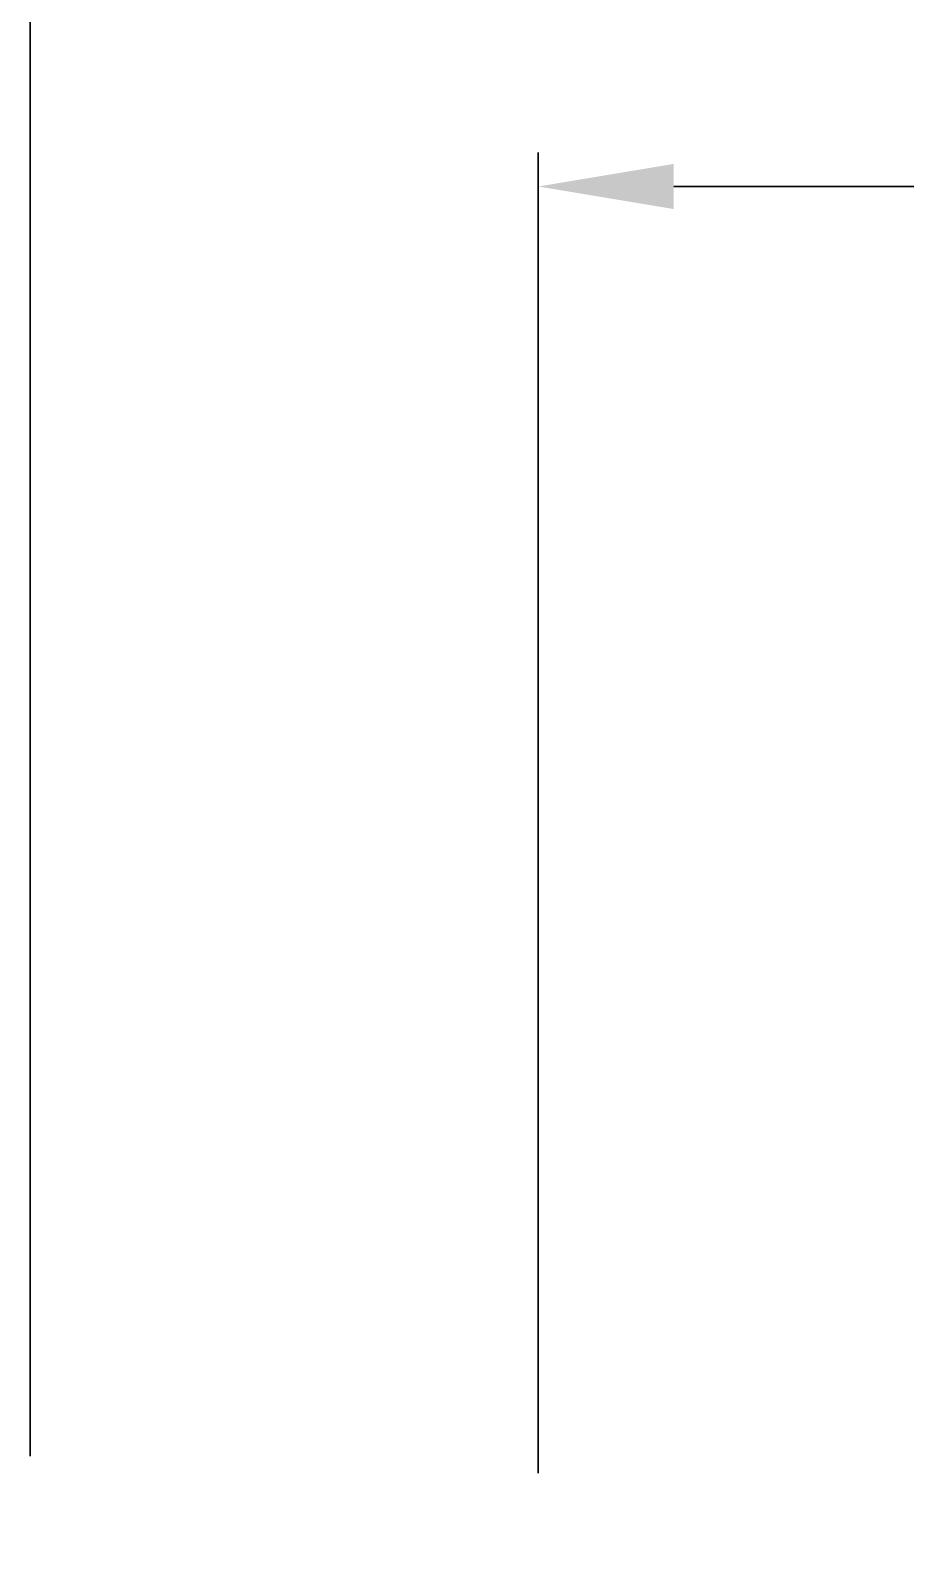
# Model space of a CAD drawing. Header units: millimetres. Extents: x 0 to 21838947, y -10538 to 10000000.
# Drawn here: x 21658493 to 21684342, y 363860 to 408476 of the extents above; entities that cross this region are included whole.
import ezdxf

# ---------------------------------------------------------------- set-up
doc = ezdxf.new("R2010")
doc.units = ezdxf.units.MM
doc.layers.get('defpoints').update_dxf_attribs({"color": 41, "lineweight": 30})
doc.layers.add('-00', color=7, linetype='Continuous', lineweight=30)
doc.styles.add('1-2000', font='ARIAL.TTF', dxfattribs={"height": 2.5})
doc.styles.add('1-2500', font='ARIAL.TTF', dxfattribs={"height": 2.5})
doc.dimstyles.new('1-2000', dxfattribs={"dimtxt": 5000, "dimasz": 4000, "dimexe": 1000, "dimexo": 2000, "dimgap": 2500, "dimtad": 1, "dimdec": 0, "dimdsep": 46, "dimtxsty": '1-2000', "dimcen": -6000, "dimdle": 1.25, "dimclrd": 256, "dimclre": 256, "dimclrt": 256, "dimadec": 0, "dimazin": 0, "dimtfac": 1, "dimtdec": 0, "dimtofl": 0, "dimtmove": 0, "dimatfit": 3, "dimfxl": 0, "dimtvp": 0.8, "dimtolj": 1, "dimtzin": 0, "dimlwd": -1, "dimlwe": -1, "dimarcsym": 0})
doc.dimstyles.new('1-2500', dxfattribs={"dimtxt": 6000, "dimasz": 5000, "dimexe": 1250, "dimexo": 2500, "dimgap": 2000, "dimtad": 1, "dimdec": 0, "dimdsep": 46, "dimtxsty": '1-2500', "dimcen": -30, "dimdle": 1.25, "dimclrd": 256, "dimclre": 256, "dimclrt": 256, "dimadec": 0, "dimazin": 0, "dimtfac": 1, "dimtdec": 0, "dimtofl": 0, "dimtmove": 0, "dimatfit": 3, "dimfxl": 0, "dimtvp": 0.8, "dimtolj": 1, "dimtzin": 0, "dimlwd": -1, "dimlwe": -1, "dimarcsym": 0})

# ---------------------------------------------------------------- blocks, each defined once
blk = doc.blocks.new('*D45')
at = {"layer": '-00'}
for p, q in [((31532, 3303), (31532, 65645)), ((167932, 3303), (167932, 65645)), ((162932, 64395), (36532, 64395))]:
    blk.add_line(p, q, dxfattribs=at)
for points in [[(36532, 65228), (36532, 63561), (31532, 64395)], [(162932, 65228), (162932, 63561), (167932, 64395)]]:
    blk.add_solid(points, dxfattribs=at)
at = {"layer": 'defpoints', "color": 0}
for p in [(31532, 64395), (31532, 803), (167932, 803)]:
    blk.add_point(p, dxfattribs=at)
at = {"layer": '-00', "insert": (99732, 66398), "char_height": 2.5, "attachment_point": 5, "style": '1-2500'}
blk.add_mtext('\\A1;GD1-2500\\PTEXT HEIGHT - 6250', dxfattribs=at)
blk = doc.blocks.new('*D47')
at = {"layer": '-00'}
for p, q in [((46532, 2803), (46532, 41803)), ((152932, 2803), (152932, 41803)), ((50532, 40803), (148932, 40803))]:
    blk.add_line(p, q, dxfattribs=at)
for points in [[(50532, 41470), (50532, 40137), (46532, 40803)], [(148932, 41470), (148932, 40137), (152932, 40803)]]:
    blk.add_solid(points, dxfattribs=at)
at = {"layer": 'defpoints', "color": 0}
for p in [(152932, 40803), (46532, 803), (152932, 803)]:
    blk.add_point(p, dxfattribs=at)
at = {"layer": '-00', "insert": (99732, 43307), "char_height": 2.5, "attachment_point": 5, "style": '1-2000'}
blk.add_mtext('\\A1;GD1-2000\\PTEXT HEIGHT - 5000', dxfattribs=at)
blk = doc.blocks.new('DIMENTION STANDARDS')
at = {"layer": '-00'}
dim = blk.add_linear_dim(base=(31532.4, 64394.7), p1=(167932.4, 803.2), p2=(31532.4, 803.2), text='GD1-2500\\PTEXT HEIGHT - 6250', dimstyle='1-2500', dxfattribs=at)
dim.commit()
dim.dimension.update_dxf_attribs({"geometry": '*D45', "text_midpoint": (99732.4, 64394.7), "dimtype": 160})
dim = blk.add_linear_dim(base=(152932.4, 40803.2), p1=(46532.4, 803.2), p2=(152932.4, 803.2), text='GD1-2000\\PTEXT HEIGHT - 5000', dimstyle='1-2000', dxfattribs=at)
dim.commit()
dim.dimension.update_dxf_attribs({"geometry": '*D47', "text_midpoint": (99732.4, 43306.6)})

msp = doc.modelspace()

# ---------------------------------------------------------------- block references
at = {"layer": '-00'}
msp.add_blockref('DIMENTION STANDARDS', (21626960, 363057), dxfattribs=at)

doc.saveas('drawing.dxf')
